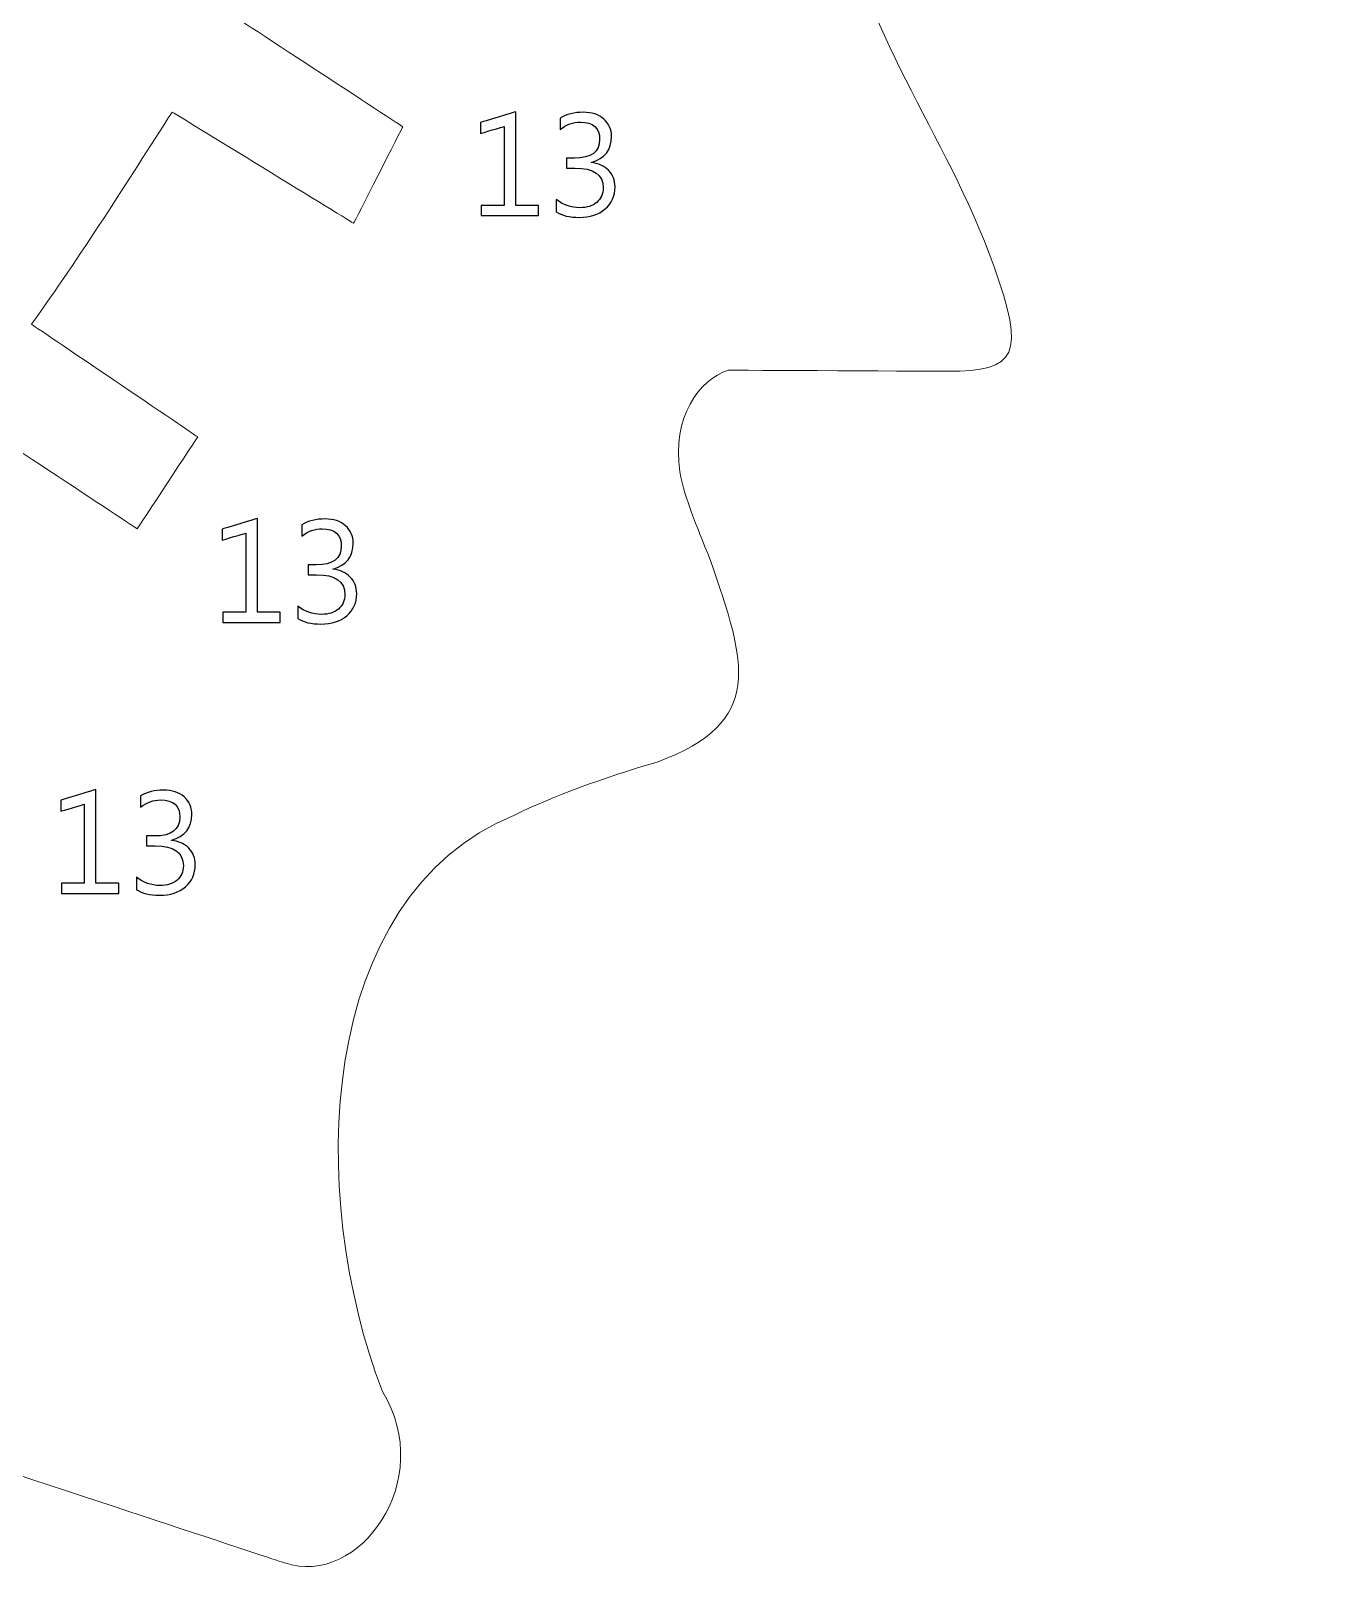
# Model space of a CAD drawing. Header units: centimetres. Extents: x -494 to 505, y -672 to 577.
# Drawn here: x -219.9 to -123.7, y -371.8 to -256.5 of the extents above; entities that cross this region are included whole.
import ezdxf

# ---------------------------------------------------------------- set-up
doc = ezdxf.new("R2010")
doc.units = ezdxf.units.CM
doc.header["$MEASUREMENT"] = 0
doc.layers.add('Camada 1', color=7, linetype='Continuous')
doc.layers.add('Camada 2', color=10, linetype='Continuous')

msp = doc.modelspace()

# ---------------------------------------------------------------- linework, layer by layer
at = {"layer": 'Camada 1', "lineweight": 9}
msp.add_open_spline([(-171.877482, -289.122612), (-171.417234, -291.33038), (-170.76293, -292.792912), (-169.592498, -295.697656), (-169.592498, -295.697656), (-166.99103, -303.282096), (-165.504622, -307.6575), (-173.55693, -310.625744), (-173.55693, -310.625744), (-177.69459, -311.82818), (-181.177438, -313.139836), (-184.119266, -314.542932), (-184.119266, -314.542932), (-198.820278, -320.617596), (-199.523858, -342.514936), (-193.890138, -357.236776), (-193.890138, -357.236776), (-189.844934, -363.822996), (-195.609718, -371.771672), (-201.114406, -369.92814), (-201.114406, -369.92814), (-201.114406, -369.92814), (-256.192782, -351.717864), (-256.192782, -351.717864), (-256.192782, -351.717864), (-254.607822, -345.745816), (-252.988826, -339.965792), (-250.858782, -333.99476), (-250.858782, -333.99476), (-250.858782, -333.99476), (-237.042706, -339.644228), (-237.042706, -339.644228), (-237.042706, -339.644228), (-237.042706, -339.644228), (-234.310174, -331.86116), (-234.310174, -331.86116), (-234.310174, -331.86116), (-234.310174, -331.86116), (-248.064782, -325.923656), (-248.064782, -325.923656), (-248.064782, -325.923656), (-245.077742, -319.458848), (-242.515898, -313.306968), (-239.20831, -307.165756), (-239.20831, -307.165756), (-239.20831, -307.165756), (-224.995486, -315.011816), (-224.995486, -315.011816), (-224.995486, -315.011816), (-224.995486, -315.011816), (-220.73997, -307.961284), (-220.73997, -307.961284), (-220.73997, -307.961284), (-220.73997, -307.961284), (-234.863386, -299.820584), (-234.863386, -299.820584), (-234.863386, -299.820584), (-231.622854, -294.342312), (-228.554026, -289.66922), (-225.135186, -284.696408), (-225.135186, -284.696408), (-225.135186, -284.696408), (-212.033358, -293.343076), (-212.033358, -293.343076), (-212.033358, -293.343076), (-212.033358, -293.343076), (-207.55483, -286.543496), (-207.55483, -286.543496), (-207.55483, -286.543496), (-207.55483, -286.543496), (-219.860114, -278.19858), (-219.860114, -278.19858), (-219.860114, -278.19858), (-216.204038, -273.117056), (-212.808566, -267.68298), (-209.444082, -262.4836), (-209.444082, -262.4836), (-209.444082, -262.4836), (-196.013578, -270.721328), (-196.013578, -270.721328), (-196.013578, -270.721328), (-196.013578, -270.721328), (-192.374774, -263.572244), (-192.374774, -263.572244), (-192.374774, -263.572244), (-192.374774, -263.572244), (-205.64221, -254.877824), (-205.64221, -254.877824), (-205.64221, -254.877824), (-192.847214, -229.7049), (-210.297014, -210.5787), (-229.633526, -206.477616), (-229.633526, -206.477616), (-270.939514, -198.17334), (-306.461414, -201.906124), (-344.475562, -222.53956), (-344.475562, -222.53956), (-370.286026, -235.883196), (-395.747494, -251.827284), (-421.002714, -267.868908), (-421.002714, -267.868908), (-436.48757, -276.248876), (-447.159634, -284.470348), (-464.85683, -290.508944), (-464.85683, -290.508944), (-470.354914, -292.199568), (-473.47505, -293.20236), (-475.541594, -292.117272), (-475.541594, -292.117272), (-483.768146, -278.821896), (-488.751118, -259.193792), (-487.706162, -215.05164), (-487.706162, -215.05164), (-484.91521, -177.04816), (-482.094794, -158.322772), (-473.688918, -145.105628), (-473.688918, -145.105628), (-460.462122, -137.656316), (-417.317682, -139.01928), (-359.988866, -144.689576), (-359.988866, -144.689576), (-319.967102, -147.65528), (-278.104854, -155.340304), (-233.92003, -154.620976), (-233.92003, -154.620976), (-213.98103, -153.978864), (-198.82993, -128.22428), (-179.348638, -98.790252), (-179.348638, -98.790252), (-168.780714, -100.527612), (-160.15335, -98.817684), (-154.495246, -93.99524), (-154.495246, -93.99524), (-149.021546, -88.652604), (-145.952718, -82.331052), (-146.064986, -74.856848), (-146.064986, -74.856848), (-146.087846, -72.723756), (-144.596866, -71.94042), (-142.229078, -72.798432), (-142.229078, -72.798432), (-113.594134, -78.67142), (-86.43747, -81.992216), (-61.44133, -81.803748), (-61.44133, -81.803748), (-61.44133, -81.803748), (-44.958762, -82.101436), (-44.958762, -82.101436), (-44.958762, -82.101436), (-22.211538, -82.526124), (-8.229346, -86.777068), (-4.602734, -100.924868), (-4.602734, -100.924868), (-3.762502, -105.042716), (-3.947922, -132.817616), (-3.908298, -138.162792), (-3.908298, -138.162792), (-3.908298, -138.162792), (-3.998722, -194.112388), (-3.998722, -194.112388), (-3.998722, -194.112388), (-3.998722, -194.112388), (-55.947818, -194.183), (-55.947818, -194.183), (-55.947818, -194.183), (-55.947818, -194.183), (-55.868062, -202.446636), (-55.868062, -202.446636), (-55.868062, -202.446636), (-55.868062, -202.446636), (-3.988054, -202.589384), (-3.988054, -202.589384), (-3.988054, -202.589384), (-3.988054, -202.589384), (-4.22783, -272.231104), (-4.22783, -272.231104), (-4.22783, -272.231104), (-4.22783, -272.231104), (-19.20621, -273.734276), (-19.20621, -273.734276), (-19.20621, -273.734276), (-19.20621, -273.734276), (-26.489914, -232.917492), (-26.489914, -232.917492), (-26.489914, -232.917492), (-26.489914, -232.917492), (-72.97293, -239.781588), (-72.97293, -239.781588), (-72.97293, -239.781588), (-72.97293, -239.781588), (-65.32753, -279.111456), (-65.32753, -279.111456), (-65.32753, -279.111456), (-65.32753, -279.111456), (-89.765886, -281.623516), (-89.765886, -281.623516), (-89.765886, -281.623516), (-89.87917, -271.87144), (-91.007438, -262.591804), (-93.44025, -254.004064), (-93.44025, -254.004064), (-96.718882, -242.648232), (-100.75291, -234.08132), (-106.761026, -232.132632), (-106.761026, -232.132632), (-106.761026, -232.132632), (-155.777438, -232.138728), (-155.777438, -232.138728), (-155.777438, -232.138728), (-159.270954, -232.321608), (-160.840166, -237.91926), (-159.684466, -246.6594), (-159.684466, -246.6594), (-158.761938, -256.127504), (-152.171654, -263.9568), (-148.63191, -273.87804), (-148.63191, -273.87804), (-146.288506, -280.445972), (-146.881342, -281.714448), (-152.075134, -281.679396), (-152.075134, -281.679396), (-152.075134, -281.679396), (-168.283382, -281.601164), (-168.283382, -281.601164), (-168.283382, -281.601164), (-170.456098, -282.293568), (-172.452538, -285.107888), (-171.877482, -289.122612)], degree=3, knots=[0, 0, 0, 0, 0.0172413793, 0.0172413793, 0.0172413793, 0.0172413893, 0.0344827586, 0.0344827586, 0.0344827586, 0.0344827686, 0.0517241379, 0.0517241379, 0.0517241379, 0.0517241479, 0.0689655172, 0.0689655172, 0.0689655172, 0.0689655272, 0.0862068966, 0.0862068966, 0.0862068966, 0.0862069066, 0.1034482759, 0.1034482759, 0.1034482759, 0.1034482859, 0.1206896552, 0.1206896552, 0.1206896552, 0.1206896652, 0.1379310345, 0.1379310345, 0.1379310345, 0.1379310445, 0.1551724138, 0.1551724138, 0.1551724138, 0.1551724238, 0.1724137931, 0.1724137931, 0.1724137931, 0.1724138031, 0.1896551724, 0.1896551724, 0.1896551724, 0.1896551824, 0.2068965517, 0.2068965517, 0.2068965517, 0.2068965617, 0.224137931, 0.224137931, 0.224137931, 0.224137941, 0.2413793103, 0.2413793103, 0.2413793103, 0.2413793203, 0.2586206897, 0.2586206897, 0.2586206897, 0.2586206997, 0.275862069, 0.275862069, 0.275862069, 0.275862079, 0.2931034483, 0.2931034483, 0.2931034483, 0.2931034583, 0.3103448276, 0.3103448276, 0.3103448276, 0.3103448376, 0.3275862069, 0.3275862069, 0.3275862069, 0.3275862169, 0.3448275862, 0.3448275862, 0.3448275862, 0.3448275962, 0.3620689655, 0.3620689655, 0.3620689655, 0.3620689755, 0.3793103448, 0.3793103448, 0.3793103448, 0.3793103548, 0.3965517241, 0.3965517241, 0.3965517241, 0.3965517341, 0.4137931034, 0.4137931034, 0.4137931034, 0.4137931134, 0.4310344828, 0.4310344828, 0.4310344828, 0.4310344928, 0.4482758621, 0.4482758621, 0.4482758621, 0.4482758721, 0.4655172414, 0.4655172414, 0.4655172414, 0.4655172514, 0.4827586207, 0.4827586207, 0.4827586207, 0.4827586307, 0.5, 0.5, 0.5, 0.50000001, 0.5172413793, 0.5172413793, 0.5172413793, 0.5172413893, 0.5344827586, 0.5344827586, 0.5344827586, 0.5344827686, 0.5517241379, 0.5517241379, 0.5517241379, 0.5517241479, 0.5689655172, 0.5689655172, 0.5689655172, 0.5689655272, 0.5862068966, 0.5862068966, 0.5862068966, 0.5862069066, 0.6034482759, 0.6034482759, 0.6034482759, 0.6034482859, 0.6206896552, 0.6206896552, 0.6206896552, 0.6206896652, 0.6379310345, 0.6379310345, 0.6379310345, 0.6379310445, 0.6551724138, 0.6551724138, 0.6551724138, 0.6551724238, 0.6724137931, 0.6724137931, 0.6724137931, 0.6724138031, 0.6896551724, 0.6896551724, 0.6896551724, 0.6896551824, 0.7068965517, 0.7068965517, 0.7068965517, 0.7068965617, 0.724137931, 0.724137931, 0.724137931, 0.724137941, 0.7413793103, 0.7413793103, 0.7413793103, 0.7413793203, 0.7586206897, 0.7586206897, 0.7586206897, 0.7586206997, 0.775862069, 0.775862069, 0.775862069, 0.775862079, 0.7931034483, 0.7931034483, 0.7931034483, 0.7931034583, 0.8103448276, 0.8103448276, 0.8103448276, 0.8103448376, 0.8275862069, 0.8275862069, 0.8275862069, 0.8275862169, 0.8448275862, 0.8448275862, 0.8448275862, 0.8448275962, 0.8620689655, 0.8620689655, 0.8620689655, 0.8620689755, 0.8793103448, 0.8793103448, 0.8793103448, 0.8793103548, 0.8965517241, 0.8965517241, 0.8965517241, 0.8965517341, 0.9137931034, 0.9137931034, 0.9137931034, 0.9137931134, 0.9310344828, 0.9310344828, 0.9310344828, 0.9310344928, 0.9482758621, 0.9482758621, 0.9482758621, 0.9482758721, 0.9655172414, 0.9655172414, 0.9655172414, 0.9655172514, 1, 1, 1, 1], dxfattribs=at)
at = {"layer": 'Camada 2'}
for points, knots in [([(-182.321708, -270.15694), (-182.321708, -270.15694), (-186.579764, -270.15694), (-186.579764, -270.15694), (-186.579764, -270.15694), (-186.579764, -270.15694), (-186.579764, -269.404338), (-186.579764, -269.404338), (-186.579764, -269.404338), (-186.579764, -269.404338), (-184.881012, -269.404338), (-184.881012, -269.404338), (-184.881012, -269.404338), (-184.881012, -269.404338), (-184.881012, -263.551162), (-184.881012, -263.551162), (-184.881012, -263.551162), (-184.881012, -263.551162), (-186.622944, -264.070846), (-186.622944, -264.070846), (-186.622944, -264.070846), (-186.622944, -264.070846), (-186.622944, -263.253728), (-186.622944, -263.253728), (-186.622944, -263.253728), (-186.622944, -263.253728), (-184.020714, -262.457946), (-184.020714, -262.457946), (-184.020714, -262.457946), (-184.020714, -262.457946), (-184.020714, -269.404338), (-184.020714, -269.404338), (-184.020714, -269.404338), (-184.020714, -269.404338), (-182.321708, -269.404338), (-182.321708, -269.404338), (-182.321708, -269.404338), (-182.321708, -269.404338), (-182.321708, -270.15694), (-182.321708, -270.15694)], [0, 0, 0, 0, 0.0909090909, 0.0909090909, 0.0909090909, 0.0909091009, 0.1818181818, 0.1818181818, 0.1818181818, 0.1818181918, 0.2727272727, 0.2727272727, 0.2727272727, 0.2727272827, 0.3636363636, 0.3636363636, 0.3636363636, 0.3636363736, 0.4545454545, 0.4545454545, 0.4545454545, 0.4545454645, 0.5454545455, 0.5454545455, 0.5454545455, 0.5454545555, 0.6363636364, 0.6363636364, 0.6363636364, 0.6363636464, 0.7272727273, 0.7272727273, 0.7272727273, 0.7272727373, 0.8181818182, 0.8181818182, 0.8181818182, 0.8181818282, 1, 1, 1, 1]), ([(-181.02072, -269.877286), (-181.02072, -269.877286), (-181.02072, -268.952726), (-181.02072, -268.952726), (-181.02072, -268.952726), (-180.50637, -269.361158), (-179.923948, -269.565628), (-179.276756, -269.565628), (-179.276756, -269.565628), (-178.74996, -269.565628), (-178.330606, -269.434818), (-178.016916, -269.171166), (-178.016916, -269.171166), (-177.70348, -268.907768), (-177.547524, -268.55293), (-177.547524, -268.10843), (-177.547524, -268.10843), (-177.547524, -267.12291), (-178.246278, -266.629896), (-179.642516, -266.629896), (-179.642516, -266.629896), (-179.642516, -266.629896), (-180.267864, -266.629896), (-180.267864, -266.629896), (-180.267864, -266.629896), (-180.267864, -266.629896), (-180.267864, -265.898884), (-180.267864, -265.898884), (-180.267864, -265.898884), (-180.267864, -265.898884), (-179.672996, -265.898884), (-179.672996, -265.898884), (-179.672996, -265.898884), (-178.42738, -265.898884), (-177.805588, -265.43635), (-177.805588, -264.513568), (-177.805588, -264.513568), (-177.805588, -263.658604), (-178.280568, -263.232138), (-179.230274, -263.232138), (-179.230274, -263.232138), (-179.760626, -263.232138), (-180.260752, -263.411208), (-180.730398, -263.769856), (-180.730398, -263.769856), (-180.730398, -263.769856), (-180.730398, -262.931148), (-180.730398, -262.931148), (-180.730398, -262.931148), (-180.246528, -262.644382), (-179.674774, -262.500872), (-179.016914, -262.500872), (-179.016914, -262.500872), (-178.382676, -262.500872), (-177.875438, -262.669274), (-177.493676, -263.004554), (-177.493676, -263.004554), (-177.113692, -263.341358), (-176.9237, -263.771634), (-176.9237, -264.296652), (-176.9237, -264.296652), (-176.9237, -265.28776), (-177.427382, -265.925808), (-178.43627, -266.208764), (-178.43627, -266.208764), (-178.43627, -266.208764), (-178.43627, -266.230354), (-178.43627, -266.230354), (-178.43627, -266.230354), (-177.89525, -266.282424), (-177.464974, -266.472416), (-177.14595, -266.80033), (-177.14595, -266.80033), (-176.825148, -267.128244), (-176.665636, -267.53693), (-176.665636, -268.026134), (-176.665636, -268.026134), (-176.665636, -268.703552), (-176.907698, -269.248382), (-177.393346, -269.66418), (-177.393346, -269.66418), (-177.878994, -270.0782), (-178.51882, -270.285972), (-179.312824, -270.285972), (-179.312824, -270.285972), (-180.027834, -270.285972), (-180.597556, -270.149828), (-181.02072, -269.877286)], [0, 0, 0, 0, 0.0434782609, 0.0434782609, 0.0434782609, 0.0434782709, 0.0869565217, 0.0869565217, 0.0869565217, 0.0869565317, 0.1304347826, 0.1304347826, 0.1304347826, 0.1304347926, 0.1739130435, 0.1739130435, 0.1739130435, 0.1739130535, 0.2173913043, 0.2173913043, 0.2173913043, 0.2173913143, 0.2608695652, 0.2608695652, 0.2608695652, 0.2608695752, 0.3043478261, 0.3043478261, 0.3043478261, 0.3043478361, 0.347826087, 0.347826087, 0.347826087, 0.347826097, 0.3913043478, 0.3913043478, 0.3913043478, 0.3913043578, 0.4347826087, 0.4347826087, 0.4347826087, 0.4347826187, 0.4782608696, 0.4782608696, 0.4782608696, 0.4782608796, 0.5217391304, 0.5217391304, 0.5217391304, 0.5217391404, 0.5652173913, 0.5652173913, 0.5652173913, 0.5652174013, 0.6086956522, 0.6086956522, 0.6086956522, 0.6086956622, 0.652173913, 0.652173913, 0.652173913, 0.652173923, 0.6956521739, 0.6956521739, 0.6956521739, 0.6956521839, 0.7391304348, 0.7391304348, 0.7391304348, 0.7391304448, 0.7826086957, 0.7826086957, 0.7826086957, 0.7826087057, 0.8260869565, 0.8260869565, 0.8260869565, 0.8260869665, 0.8695652174, 0.8695652174, 0.8695652174, 0.8695652274, 0.9130434783, 0.9130434783, 0.9130434783, 0.9130434883, 1, 1, 1, 1]), ([(-201.442828, -300.272704), (-201.442828, -300.272704), (-205.700884, -300.272704), (-205.700884, -300.272704), (-205.700884, -300.272704), (-205.700884, -300.272704), (-205.700884, -299.520102), (-205.700884, -299.520102), (-205.700884, -299.520102), (-205.700884, -299.520102), (-204.002132, -299.520102), (-204.002132, -299.520102), (-204.002132, -299.520102), (-204.002132, -299.520102), (-204.002132, -293.666926), (-204.002132, -293.666926), (-204.002132, -293.666926), (-204.002132, -293.666926), (-205.744064, -294.18661), (-205.744064, -294.18661), (-205.744064, -294.18661), (-205.744064, -294.18661), (-205.744064, -293.369492), (-205.744064, -293.369492), (-205.744064, -293.369492), (-205.744064, -293.369492), (-203.141834, -292.57371), (-203.141834, -292.57371), (-203.141834, -292.57371), (-203.141834, -292.57371), (-203.141834, -299.520102), (-203.141834, -299.520102), (-203.141834, -299.520102), (-203.141834, -299.520102), (-201.442828, -299.520102), (-201.442828, -299.520102), (-201.442828, -299.520102), (-201.442828, -299.520102), (-201.442828, -300.272704), (-201.442828, -300.272704)], [0, 0, 0, 0, 0.0909090909, 0.0909090909, 0.0909090909, 0.0909091009, 0.1818181818, 0.1818181818, 0.1818181818, 0.1818181918, 0.2727272727, 0.2727272727, 0.2727272727, 0.2727272827, 0.3636363636, 0.3636363636, 0.3636363636, 0.3636363736, 0.4545454545, 0.4545454545, 0.4545454545, 0.4545454645, 0.5454545455, 0.5454545455, 0.5454545455, 0.5454545555, 0.6363636364, 0.6363636364, 0.6363636364, 0.6363636464, 0.7272727273, 0.7272727273, 0.7272727273, 0.7272727373, 0.8181818182, 0.8181818182, 0.8181818182, 0.8181818282, 1, 1, 1, 1]), ([(-200.14184, -299.99305), (-200.14184, -299.99305), (-200.14184, -299.06849), (-200.14184, -299.06849), (-200.14184, -299.06849), (-199.62749, -299.476922), (-199.045068, -299.681392), (-198.397876, -299.681392), (-198.397876, -299.681392), (-197.87108, -299.681392), (-197.451726, -299.550582), (-197.138036, -299.28693), (-197.138036, -299.28693), (-196.8246, -299.023532), (-196.668644, -298.668694), (-196.668644, -298.224194), (-196.668644, -298.224194), (-196.668644, -297.238674), (-197.367398, -296.74566), (-198.763636, -296.74566), (-198.763636, -296.74566), (-198.763636, -296.74566), (-199.388984, -296.74566), (-199.388984, -296.74566), (-199.388984, -296.74566), (-199.388984, -296.74566), (-199.388984, -296.014648), (-199.388984, -296.014648), (-199.388984, -296.014648), (-199.388984, -296.014648), (-198.794116, -296.014648), (-198.794116, -296.014648), (-198.794116, -296.014648), (-197.5485, -296.014648), (-196.926708, -295.552114), (-196.926708, -294.629332), (-196.926708, -294.629332), (-196.926708, -293.774368), (-197.401688, -293.347902), (-198.351394, -293.347902), (-198.351394, -293.347902), (-198.881746, -293.347902), (-199.381872, -293.526972), (-199.851518, -293.88562), (-199.851518, -293.88562), (-199.851518, -293.88562), (-199.851518, -293.046912), (-199.851518, -293.046912), (-199.851518, -293.046912), (-199.367648, -292.760146), (-198.795894, -292.616636), (-198.138034, -292.616636), (-198.138034, -292.616636), (-197.503796, -292.616636), (-196.996558, -292.785038), (-196.614796, -293.120318), (-196.614796, -293.120318), (-196.234812, -293.457122), (-196.04482, -293.887398), (-196.04482, -294.412416), (-196.04482, -294.412416), (-196.04482, -295.403524), (-196.548502, -296.041572), (-197.55739, -296.324528), (-197.55739, -296.324528), (-197.55739, -296.324528), (-197.55739, -296.346118), (-197.55739, -296.346118), (-197.55739, -296.346118), (-197.01637, -296.398188), (-196.586094, -296.58818), (-196.26707, -296.916094), (-196.26707, -296.916094), (-195.946268, -297.244008), (-195.786756, -297.652694), (-195.786756, -298.141898), (-195.786756, -298.141898), (-195.786756, -298.819316), (-196.028818, -299.364146), (-196.514466, -299.779944), (-196.514466, -299.779944), (-197.000114, -300.193964), (-197.63994, -300.401736), (-198.433944, -300.401736), (-198.433944, -300.401736), (-199.148954, -300.401736), (-199.718676, -300.265592), (-200.14184, -299.99305)], [0, 0, 0, 0, 0.0434782609, 0.0434782609, 0.0434782609, 0.0434782709, 0.0869565217, 0.0869565217, 0.0869565217, 0.0869565317, 0.1304347826, 0.1304347826, 0.1304347826, 0.1304347926, 0.1739130435, 0.1739130435, 0.1739130435, 0.1739130535, 0.2173913043, 0.2173913043, 0.2173913043, 0.2173913143, 0.2608695652, 0.2608695652, 0.2608695652, 0.2608695752, 0.3043478261, 0.3043478261, 0.3043478261, 0.3043478361, 0.347826087, 0.347826087, 0.347826087, 0.347826097, 0.3913043478, 0.3913043478, 0.3913043478, 0.3913043578, 0.4347826087, 0.4347826087, 0.4347826087, 0.4347826187, 0.4782608696, 0.4782608696, 0.4782608696, 0.4782608796, 0.5217391304, 0.5217391304, 0.5217391304, 0.5217391404, 0.5652173913, 0.5652173913, 0.5652173913, 0.5652174013, 0.6086956522, 0.6086956522, 0.6086956522, 0.6086956622, 0.652173913, 0.652173913, 0.652173913, 0.652173923, 0.6956521739, 0.6956521739, 0.6956521739, 0.6956521839, 0.7391304348, 0.7391304348, 0.7391304348, 0.7391304448, 0.7826086957, 0.7826086957, 0.7826086957, 0.7826087057, 0.8260869565, 0.8260869565, 0.8260869565, 0.8260869665, 0.8695652174, 0.8695652174, 0.8695652174, 0.8695652274, 0.9130434783, 0.9130434783, 0.9130434783, 0.9130434883, 1, 1, 1, 1]), ([(-213.393528, -320.34988), (-213.393528, -320.34988), (-217.651584, -320.34988), (-217.651584, -320.34988), (-217.651584, -320.34988), (-217.651584, -320.34988), (-217.651584, -319.597278), (-217.651584, -319.597278), (-217.651584, -319.597278), (-217.651584, -319.597278), (-215.952832, -319.597278), (-215.952832, -319.597278), (-215.952832, -319.597278), (-215.952832, -319.597278), (-215.952832, -313.744102), (-215.952832, -313.744102), (-215.952832, -313.744102), (-215.952832, -313.744102), (-217.694764, -314.263786), (-217.694764, -314.263786), (-217.694764, -314.263786), (-217.694764, -314.263786), (-217.694764, -313.446668), (-217.694764, -313.446668), (-217.694764, -313.446668), (-217.694764, -313.446668), (-215.092534, -312.650886), (-215.092534, -312.650886), (-215.092534, -312.650886), (-215.092534, -312.650886), (-215.092534, -319.597278), (-215.092534, -319.597278), (-215.092534, -319.597278), (-215.092534, -319.597278), (-213.393528, -319.597278), (-213.393528, -319.597278), (-213.393528, -319.597278), (-213.393528, -319.597278), (-213.393528, -320.34988), (-213.393528, -320.34988)], [0, 0, 0, 0, 0.0909090909, 0.0909090909, 0.0909090909, 0.0909091009, 0.1818181818, 0.1818181818, 0.1818181818, 0.1818181918, 0.2727272727, 0.2727272727, 0.2727272727, 0.2727272827, 0.3636363636, 0.3636363636, 0.3636363636, 0.3636363736, 0.4545454545, 0.4545454545, 0.4545454545, 0.4545454645, 0.5454545455, 0.5454545455, 0.5454545455, 0.5454545555, 0.6363636364, 0.6363636364, 0.6363636364, 0.6363636464, 0.7272727273, 0.7272727273, 0.7272727273, 0.7272727373, 0.8181818182, 0.8181818182, 0.8181818182, 0.8181818282, 1, 1, 1, 1]), ([(-212.09254, -320.070226), (-212.09254, -320.070226), (-212.09254, -319.145666), (-212.09254, -319.145666), (-212.09254, -319.145666), (-211.57819, -319.554098), (-210.995768, -319.758568), (-210.348576, -319.758568), (-210.348576, -319.758568), (-209.82178, -319.758568), (-209.402426, -319.627758), (-209.088736, -319.364106), (-209.088736, -319.364106), (-208.7753, -319.100708), (-208.619344, -318.74587), (-208.619344, -318.30137), (-208.619344, -318.30137), (-208.619344, -317.31585), (-209.318098, -316.822836), (-210.714336, -316.822836), (-210.714336, -316.822836), (-210.714336, -316.822836), (-211.339684, -316.822836), (-211.339684, -316.822836), (-211.339684, -316.822836), (-211.339684, -316.822836), (-211.339684, -316.091824), (-211.339684, -316.091824), (-211.339684, -316.091824), (-211.339684, -316.091824), (-210.744816, -316.091824), (-210.744816, -316.091824), (-210.744816, -316.091824), (-209.4992, -316.091824), (-208.877408, -315.62929), (-208.877408, -314.706508), (-208.877408, -314.706508), (-208.877408, -313.851544), (-209.352388, -313.425078), (-210.302094, -313.425078), (-210.302094, -313.425078), (-210.832446, -313.425078), (-211.332572, -313.604148), (-211.802218, -313.962796), (-211.802218, -313.962796), (-211.802218, -313.962796), (-211.802218, -313.124088), (-211.802218, -313.124088), (-211.802218, -313.124088), (-211.318348, -312.837322), (-210.746594, -312.693812), (-210.088734, -312.693812), (-210.088734, -312.693812), (-209.454496, -312.693812), (-208.947258, -312.862214), (-208.565496, -313.197494), (-208.565496, -313.197494), (-208.185512, -313.534298), (-207.99552, -313.964574), (-207.99552, -314.489592), (-207.99552, -314.489592), (-207.99552, -315.4807), (-208.499202, -316.118748), (-209.50809, -316.401704), (-209.50809, -316.401704), (-209.50809, -316.401704), (-209.50809, -316.423294), (-209.50809, -316.423294), (-209.50809, -316.423294), (-208.96707, -316.475364), (-208.536794, -316.665356), (-208.21777, -316.99327), (-208.21777, -316.99327), (-207.896968, -317.321184), (-207.737456, -317.72987), (-207.737456, -318.219074), (-207.737456, -318.219074), (-207.737456, -318.896492), (-207.979518, -319.441322), (-208.465166, -319.85712), (-208.465166, -319.85712), (-208.950814, -320.27114), (-209.59064, -320.478912), (-210.384644, -320.478912), (-210.384644, -320.478912), (-211.099654, -320.478912), (-211.669376, -320.342768), (-212.09254, -320.070226)], [0, 0, 0, 0, 0.0434782609, 0.0434782609, 0.0434782609, 0.0434782709, 0.0869565217, 0.0869565217, 0.0869565217, 0.0869565317, 0.1304347826, 0.1304347826, 0.1304347826, 0.1304347926, 0.1739130435, 0.1739130435, 0.1739130435, 0.1739130535, 0.2173913043, 0.2173913043, 0.2173913043, 0.2173913143, 0.2608695652, 0.2608695652, 0.2608695652, 0.2608695752, 0.3043478261, 0.3043478261, 0.3043478261, 0.3043478361, 0.347826087, 0.347826087, 0.347826087, 0.347826097, 0.3913043478, 0.3913043478, 0.3913043478, 0.3913043578, 0.4347826087, 0.4347826087, 0.4347826087, 0.4347826187, 0.4782608696, 0.4782608696, 0.4782608696, 0.4782608796, 0.5217391304, 0.5217391304, 0.5217391304, 0.5217391404, 0.5652173913, 0.5652173913, 0.5652173913, 0.5652174013, 0.6086956522, 0.6086956522, 0.6086956522, 0.6086956622, 0.652173913, 0.652173913, 0.652173913, 0.652173923, 0.6956521739, 0.6956521739, 0.6956521739, 0.6956521839, 0.7391304348, 0.7391304348, 0.7391304348, 0.7391304448, 0.7826086957, 0.7826086957, 0.7826086957, 0.7826087057, 0.8260869565, 0.8260869565, 0.8260869565, 0.8260869665, 0.8695652174, 0.8695652174, 0.8695652174, 0.8695652274, 0.9130434783, 0.9130434783, 0.9130434783, 0.9130434883, 1, 1, 1, 1])]:
    msp.add_open_spline(points, degree=3, knots=knots, dxfattribs=at)
at = {"layer": 'Camada 2', "lineweight": 9}
for points, knots in [([(-182.321708, -270.15694), (-182.321708, -270.15694), (-186.579764, -270.15694), (-186.579764, -270.15694), (-186.579764, -270.15694), (-186.579764, -270.15694), (-186.579764, -269.404338), (-186.579764, -269.404338), (-186.579764, -269.404338), (-186.579764, -269.404338), (-184.881012, -269.404338), (-184.881012, -269.404338), (-184.881012, -269.404338), (-184.881012, -269.404338), (-184.881012, -263.551162), (-184.881012, -263.551162), (-184.881012, -263.551162), (-184.881012, -263.551162), (-186.622944, -264.070846), (-186.622944, -264.070846), (-186.622944, -264.070846), (-186.622944, -264.070846), (-186.622944, -263.253728), (-186.622944, -263.253728), (-186.622944, -263.253728), (-186.622944, -263.253728), (-184.020714, -262.457946), (-184.020714, -262.457946), (-184.020714, -262.457946), (-184.020714, -262.457946), (-184.020714, -269.404338), (-184.020714, -269.404338), (-184.020714, -269.404338), (-184.020714, -269.404338), (-182.321708, -269.404338), (-182.321708, -269.404338), (-182.321708, -269.404338), (-182.321708, -269.404338), (-182.321708, -270.15694), (-182.321708, -270.15694)], [0, 0, 0, 0, 0.0909090909, 0.0909090909, 0.0909090909, 0.0909091009, 0.1818181818, 0.1818181818, 0.1818181818, 0.1818181918, 0.2727272727, 0.2727272727, 0.2727272727, 0.2727272827, 0.3636363636, 0.3636363636, 0.3636363636, 0.3636363736, 0.4545454545, 0.4545454545, 0.4545454545, 0.4545454645, 0.5454545455, 0.5454545455, 0.5454545455, 0.5454545555, 0.6363636364, 0.6363636364, 0.6363636364, 0.6363636464, 0.7272727273, 0.7272727273, 0.7272727273, 0.7272727373, 0.8181818182, 0.8181818182, 0.8181818182, 0.8181818282, 1, 1, 1, 1]), ([(-181.02072, -269.877286), (-181.02072, -269.877286), (-181.02072, -268.952726), (-181.02072, -268.952726), (-181.02072, -268.952726), (-180.50637, -269.361158), (-179.923948, -269.565628), (-179.276756, -269.565628), (-179.276756, -269.565628), (-178.74996, -269.565628), (-178.330606, -269.434818), (-178.016916, -269.171166), (-178.016916, -269.171166), (-177.70348, -268.907768), (-177.547524, -268.55293), (-177.547524, -268.10843), (-177.547524, -268.10843), (-177.547524, -267.12291), (-178.246278, -266.629896), (-179.642516, -266.629896), (-179.642516, -266.629896), (-179.642516, -266.629896), (-180.267864, -266.629896), (-180.267864, -266.629896), (-180.267864, -266.629896), (-180.267864, -266.629896), (-180.267864, -265.898884), (-180.267864, -265.898884), (-180.267864, -265.898884), (-180.267864, -265.898884), (-179.672996, -265.898884), (-179.672996, -265.898884), (-179.672996, -265.898884), (-178.42738, -265.898884), (-177.805588, -265.43635), (-177.805588, -264.513568), (-177.805588, -264.513568), (-177.805588, -263.658604), (-178.280568, -263.232138), (-179.230274, -263.232138), (-179.230274, -263.232138), (-179.760626, -263.232138), (-180.260752, -263.411208), (-180.730398, -263.769856), (-180.730398, -263.769856), (-180.730398, -263.769856), (-180.730398, -262.931148), (-180.730398, -262.931148), (-180.730398, -262.931148), (-180.246528, -262.644382), (-179.674774, -262.500872), (-179.016914, -262.500872), (-179.016914, -262.500872), (-178.382676, -262.500872), (-177.875438, -262.669274), (-177.493676, -263.004554), (-177.493676, -263.004554), (-177.113692, -263.341358), (-176.9237, -263.771634), (-176.9237, -264.296652), (-176.9237, -264.296652), (-176.9237, -265.28776), (-177.427382, -265.925808), (-178.43627, -266.208764), (-178.43627, -266.208764), (-178.43627, -266.208764), (-178.43627, -266.230354), (-178.43627, -266.230354), (-178.43627, -266.230354), (-177.89525, -266.282424), (-177.464974, -266.472416), (-177.14595, -266.80033), (-177.14595, -266.80033), (-176.825148, -267.128244), (-176.665636, -267.53693), (-176.665636, -268.026134), (-176.665636, -268.026134), (-176.665636, -268.703552), (-176.907698, -269.248382), (-177.393346, -269.66418), (-177.393346, -269.66418), (-177.878994, -270.0782), (-178.51882, -270.285972), (-179.312824, -270.285972), (-179.312824, -270.285972), (-180.027834, -270.285972), (-180.597556, -270.149828), (-181.02072, -269.877286)], [0, 0, 0, 0, 0.0434782609, 0.0434782609, 0.0434782609, 0.0434782709, 0.0869565217, 0.0869565217, 0.0869565217, 0.0869565317, 0.1304347826, 0.1304347826, 0.1304347826, 0.1304347926, 0.1739130435, 0.1739130435, 0.1739130435, 0.1739130535, 0.2173913043, 0.2173913043, 0.2173913043, 0.2173913143, 0.2608695652, 0.2608695652, 0.2608695652, 0.2608695752, 0.3043478261, 0.3043478261, 0.3043478261, 0.3043478361, 0.347826087, 0.347826087, 0.347826087, 0.347826097, 0.3913043478, 0.3913043478, 0.3913043478, 0.3913043578, 0.4347826087, 0.4347826087, 0.4347826087, 0.4347826187, 0.4782608696, 0.4782608696, 0.4782608696, 0.4782608796, 0.5217391304, 0.5217391304, 0.5217391304, 0.5217391404, 0.5652173913, 0.5652173913, 0.5652173913, 0.5652174013, 0.6086956522, 0.6086956522, 0.6086956522, 0.6086956622, 0.652173913, 0.652173913, 0.652173913, 0.652173923, 0.6956521739, 0.6956521739, 0.6956521739, 0.6956521839, 0.7391304348, 0.7391304348, 0.7391304348, 0.7391304448, 0.7826086957, 0.7826086957, 0.7826086957, 0.7826087057, 0.8260869565, 0.8260869565, 0.8260869565, 0.8260869665, 0.8695652174, 0.8695652174, 0.8695652174, 0.8695652274, 0.9130434783, 0.9130434783, 0.9130434783, 0.9130434883, 1, 1, 1, 1]), ([(-201.442828, -300.272704), (-201.442828, -300.272704), (-205.700884, -300.272704), (-205.700884, -300.272704), (-205.700884, -300.272704), (-205.700884, -300.272704), (-205.700884, -299.520102), (-205.700884, -299.520102), (-205.700884, -299.520102), (-205.700884, -299.520102), (-204.002132, -299.520102), (-204.002132, -299.520102), (-204.002132, -299.520102), (-204.002132, -299.520102), (-204.002132, -293.666926), (-204.002132, -293.666926), (-204.002132, -293.666926), (-204.002132, -293.666926), (-205.744064, -294.18661), (-205.744064, -294.18661), (-205.744064, -294.18661), (-205.744064, -294.18661), (-205.744064, -293.369492), (-205.744064, -293.369492), (-205.744064, -293.369492), (-205.744064, -293.369492), (-203.141834, -292.57371), (-203.141834, -292.57371), (-203.141834, -292.57371), (-203.141834, -292.57371), (-203.141834, -299.520102), (-203.141834, -299.520102), (-203.141834, -299.520102), (-203.141834, -299.520102), (-201.442828, -299.520102), (-201.442828, -299.520102), (-201.442828, -299.520102), (-201.442828, -299.520102), (-201.442828, -300.272704), (-201.442828, -300.272704)], [0, 0, 0, 0, 0.0909090909, 0.0909090909, 0.0909090909, 0.0909091009, 0.1818181818, 0.1818181818, 0.1818181818, 0.1818181918, 0.2727272727, 0.2727272727, 0.2727272727, 0.2727272827, 0.3636363636, 0.3636363636, 0.3636363636, 0.3636363736, 0.4545454545, 0.4545454545, 0.4545454545, 0.4545454645, 0.5454545455, 0.5454545455, 0.5454545455, 0.5454545555, 0.6363636364, 0.6363636364, 0.6363636364, 0.6363636464, 0.7272727273, 0.7272727273, 0.7272727273, 0.7272727373, 0.8181818182, 0.8181818182, 0.8181818182, 0.8181818282, 1, 1, 1, 1]), ([(-200.14184, -299.99305), (-200.14184, -299.99305), (-200.14184, -299.06849), (-200.14184, -299.06849), (-200.14184, -299.06849), (-199.62749, -299.476922), (-199.045068, -299.681392), (-198.397876, -299.681392), (-198.397876, -299.681392), (-197.87108, -299.681392), (-197.451726, -299.550582), (-197.138036, -299.28693), (-197.138036, -299.28693), (-196.8246, -299.023532), (-196.668644, -298.668694), (-196.668644, -298.224194), (-196.668644, -298.224194), (-196.668644, -297.238674), (-197.367398, -296.74566), (-198.763636, -296.74566), (-198.763636, -296.74566), (-198.763636, -296.74566), (-199.388984, -296.74566), (-199.388984, -296.74566), (-199.388984, -296.74566), (-199.388984, -296.74566), (-199.388984, -296.014648), (-199.388984, -296.014648), (-199.388984, -296.014648), (-199.388984, -296.014648), (-198.794116, -296.014648), (-198.794116, -296.014648), (-198.794116, -296.014648), (-197.5485, -296.014648), (-196.926708, -295.552114), (-196.926708, -294.629332), (-196.926708, -294.629332), (-196.926708, -293.774368), (-197.401688, -293.347902), (-198.351394, -293.347902), (-198.351394, -293.347902), (-198.881746, -293.347902), (-199.381872, -293.526972), (-199.851518, -293.88562), (-199.851518, -293.88562), (-199.851518, -293.88562), (-199.851518, -293.046912), (-199.851518, -293.046912), (-199.851518, -293.046912), (-199.367648, -292.760146), (-198.795894, -292.616636), (-198.138034, -292.616636), (-198.138034, -292.616636), (-197.503796, -292.616636), (-196.996558, -292.785038), (-196.614796, -293.120318), (-196.614796, -293.120318), (-196.234812, -293.457122), (-196.04482, -293.887398), (-196.04482, -294.412416), (-196.04482, -294.412416), (-196.04482, -295.403524), (-196.548502, -296.041572), (-197.55739, -296.324528), (-197.55739, -296.324528), (-197.55739, -296.324528), (-197.55739, -296.346118), (-197.55739, -296.346118), (-197.55739, -296.346118), (-197.01637, -296.398188), (-196.586094, -296.58818), (-196.26707, -296.916094), (-196.26707, -296.916094), (-195.946268, -297.244008), (-195.786756, -297.652694), (-195.786756, -298.141898), (-195.786756, -298.141898), (-195.786756, -298.819316), (-196.028818, -299.364146), (-196.514466, -299.779944), (-196.514466, -299.779944), (-197.000114, -300.193964), (-197.63994, -300.401736), (-198.433944, -300.401736), (-198.433944, -300.401736), (-199.148954, -300.401736), (-199.718676, -300.265592), (-200.14184, -299.99305)], [0, 0, 0, 0, 0.0434782609, 0.0434782609, 0.0434782609, 0.0434782709, 0.0869565217, 0.0869565217, 0.0869565217, 0.0869565317, 0.1304347826, 0.1304347826, 0.1304347826, 0.1304347926, 0.1739130435, 0.1739130435, 0.1739130435, 0.1739130535, 0.2173913043, 0.2173913043, 0.2173913043, 0.2173913143, 0.2608695652, 0.2608695652, 0.2608695652, 0.2608695752, 0.3043478261, 0.3043478261, 0.3043478261, 0.3043478361, 0.347826087, 0.347826087, 0.347826087, 0.347826097, 0.3913043478, 0.3913043478, 0.3913043478, 0.3913043578, 0.4347826087, 0.4347826087, 0.4347826087, 0.4347826187, 0.4782608696, 0.4782608696, 0.4782608696, 0.4782608796, 0.5217391304, 0.5217391304, 0.5217391304, 0.5217391404, 0.5652173913, 0.5652173913, 0.5652173913, 0.5652174013, 0.6086956522, 0.6086956522, 0.6086956522, 0.6086956622, 0.652173913, 0.652173913, 0.652173913, 0.652173923, 0.6956521739, 0.6956521739, 0.6956521739, 0.6956521839, 0.7391304348, 0.7391304348, 0.7391304348, 0.7391304448, 0.7826086957, 0.7826086957, 0.7826086957, 0.7826087057, 0.8260869565, 0.8260869565, 0.8260869565, 0.8260869665, 0.8695652174, 0.8695652174, 0.8695652174, 0.8695652274, 0.9130434783, 0.9130434783, 0.9130434783, 0.9130434883, 1, 1, 1, 1]), ([(-213.393528, -320.34988), (-213.393528, -320.34988), (-217.651584, -320.34988), (-217.651584, -320.34988), (-217.651584, -320.34988), (-217.651584, -320.34988), (-217.651584, -319.597278), (-217.651584, -319.597278), (-217.651584, -319.597278), (-217.651584, -319.597278), (-215.952832, -319.597278), (-215.952832, -319.597278), (-215.952832, -319.597278), (-215.952832, -319.597278), (-215.952832, -313.744102), (-215.952832, -313.744102), (-215.952832, -313.744102), (-215.952832, -313.744102), (-217.694764, -314.263786), (-217.694764, -314.263786), (-217.694764, -314.263786), (-217.694764, -314.263786), (-217.694764, -313.446668), (-217.694764, -313.446668), (-217.694764, -313.446668), (-217.694764, -313.446668), (-215.092534, -312.650886), (-215.092534, -312.650886), (-215.092534, -312.650886), (-215.092534, -312.650886), (-215.092534, -319.597278), (-215.092534, -319.597278), (-215.092534, -319.597278), (-215.092534, -319.597278), (-213.393528, -319.597278), (-213.393528, -319.597278), (-213.393528, -319.597278), (-213.393528, -319.597278), (-213.393528, -320.34988), (-213.393528, -320.34988)], [0, 0, 0, 0, 0.0909090909, 0.0909090909, 0.0909090909, 0.0909091009, 0.1818181818, 0.1818181818, 0.1818181818, 0.1818181918, 0.2727272727, 0.2727272727, 0.2727272727, 0.2727272827, 0.3636363636, 0.3636363636, 0.3636363636, 0.3636363736, 0.4545454545, 0.4545454545, 0.4545454545, 0.4545454645, 0.5454545455, 0.5454545455, 0.5454545455, 0.5454545555, 0.6363636364, 0.6363636364, 0.6363636364, 0.6363636464, 0.7272727273, 0.7272727273, 0.7272727273, 0.7272727373, 0.8181818182, 0.8181818182, 0.8181818182, 0.8181818282, 1, 1, 1, 1]), ([(-212.09254, -320.070226), (-212.09254, -320.070226), (-212.09254, -319.145666), (-212.09254, -319.145666), (-212.09254, -319.145666), (-211.57819, -319.554098), (-210.995768, -319.758568), (-210.348576, -319.758568), (-210.348576, -319.758568), (-209.82178, -319.758568), (-209.402426, -319.627758), (-209.088736, -319.364106), (-209.088736, -319.364106), (-208.7753, -319.100708), (-208.619344, -318.74587), (-208.619344, -318.30137), (-208.619344, -318.30137), (-208.619344, -317.31585), (-209.318098, -316.822836), (-210.714336, -316.822836), (-210.714336, -316.822836), (-210.714336, -316.822836), (-211.339684, -316.822836), (-211.339684, -316.822836), (-211.339684, -316.822836), (-211.339684, -316.822836), (-211.339684, -316.091824), (-211.339684, -316.091824), (-211.339684, -316.091824), (-211.339684, -316.091824), (-210.744816, -316.091824), (-210.744816, -316.091824), (-210.744816, -316.091824), (-209.4992, -316.091824), (-208.877408, -315.62929), (-208.877408, -314.706508), (-208.877408, -314.706508), (-208.877408, -313.851544), (-209.352388, -313.425078), (-210.302094, -313.425078), (-210.302094, -313.425078), (-210.832446, -313.425078), (-211.332572, -313.604148), (-211.802218, -313.962796), (-211.802218, -313.962796), (-211.802218, -313.962796), (-211.802218, -313.124088), (-211.802218, -313.124088), (-211.802218, -313.124088), (-211.318348, -312.837322), (-210.746594, -312.693812), (-210.088734, -312.693812), (-210.088734, -312.693812), (-209.454496, -312.693812), (-208.947258, -312.862214), (-208.565496, -313.197494), (-208.565496, -313.197494), (-208.185512, -313.534298), (-207.99552, -313.964574), (-207.99552, -314.489592), (-207.99552, -314.489592), (-207.99552, -315.4807), (-208.499202, -316.118748), (-209.50809, -316.401704), (-209.50809, -316.401704), (-209.50809, -316.401704), (-209.50809, -316.423294), (-209.50809, -316.423294), (-209.50809, -316.423294), (-208.96707, -316.475364), (-208.536794, -316.665356), (-208.21777, -316.99327), (-208.21777, -316.99327), (-207.896968, -317.321184), (-207.737456, -317.72987), (-207.737456, -318.219074), (-207.737456, -318.219074), (-207.737456, -318.896492), (-207.979518, -319.441322), (-208.465166, -319.85712), (-208.465166, -319.85712), (-208.950814, -320.27114), (-209.59064, -320.478912), (-210.384644, -320.478912), (-210.384644, -320.478912), (-211.099654, -320.478912), (-211.669376, -320.342768), (-212.09254, -320.070226)], [0, 0, 0, 0, 0.0434782609, 0.0434782609, 0.0434782609, 0.0434782709, 0.0869565217, 0.0869565217, 0.0869565217, 0.0869565317, 0.1304347826, 0.1304347826, 0.1304347826, 0.1304347926, 0.1739130435, 0.1739130435, 0.1739130435, 0.1739130535, 0.2173913043, 0.2173913043, 0.2173913043, 0.2173913143, 0.2608695652, 0.2608695652, 0.2608695652, 0.2608695752, 0.3043478261, 0.3043478261, 0.3043478261, 0.3043478361, 0.347826087, 0.347826087, 0.347826087, 0.347826097, 0.3913043478, 0.3913043478, 0.3913043478, 0.3913043578, 0.4347826087, 0.4347826087, 0.4347826087, 0.4347826187, 0.4782608696, 0.4782608696, 0.4782608696, 0.4782608796, 0.5217391304, 0.5217391304, 0.5217391304, 0.5217391404, 0.5652173913, 0.5652173913, 0.5652173913, 0.5652174013, 0.6086956522, 0.6086956522, 0.6086956522, 0.6086956622, 0.652173913, 0.652173913, 0.652173913, 0.652173923, 0.6956521739, 0.6956521739, 0.6956521739, 0.6956521839, 0.7391304348, 0.7391304348, 0.7391304348, 0.7391304448, 0.7826086957, 0.7826086957, 0.7826086957, 0.7826087057, 0.8260869565, 0.8260869565, 0.8260869565, 0.8260869665, 0.8695652174, 0.8695652174, 0.8695652174, 0.8695652274, 0.9130434783, 0.9130434783, 0.9130434783, 0.9130434883, 1, 1, 1, 1])]:
    msp.add_open_spline(points, degree=3, knots=knots, dxfattribs=at)

doc.saveas('drawing.dxf')
